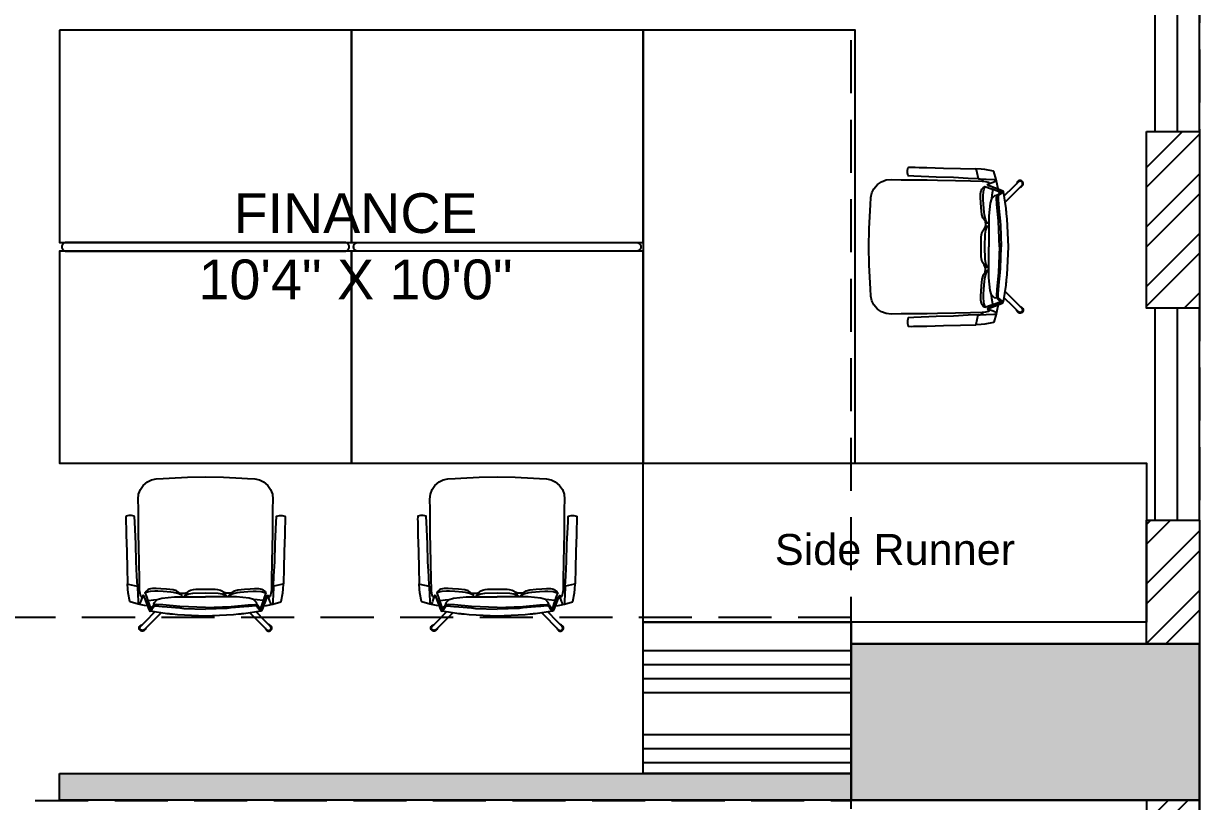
# Model space of a CAD drawing. Header units: inches. Extents: x -1805 to -919, y 1140 to 1766.
# Drawn here: x -1197.1 to -1064.1, y 1378.3 to 1466.4 of the extents above; entities that cross this region are included whole.
import ezdxf

# ---------------------------------------------------------------- set-up
doc = ezdxf.new("R2010")
doc.units = ezdxf.units.IN
doc.linetypes.add('( Hidden )', pattern=[0.375, 0.25, -0.125])
for name, color, linetype in [('.', 252, 'Continuous'), ('I- Beam', 1, '( Hidden )'), ('I- Furniture', 42, 'Continuous'), ('I- Glass', 4, 'Continuous'), ('I- Partitions', 42, 'Continuous'), ('I- Text', 251, 'Continuous'), ('I- WAll', 251, 'Continuous'), ('I- Window', 140, 'Continuous')]:
    doc.layers.add(name, color=color, linetype=linetype)
doc.layers.add('I- Column', color=1, linetype='Continuous', lineweight=30)
doc.styles.get("Standard").update_dxf_attribs({"font": 'arial.ttf'})
pattern_1 = [(45, (-977.828, 0), (-3.367596, 3.367596), []), (45, (-975.583, 0), (-3.367596, 3.367596), [])]

# ---------------------------------------------------------------- blocks, each defined once
blk = doc.blocks.new('Chair')
at = {"layer": 'I- Furniture', "elevation": 0}
for points in [[(-201.9512, 1576.528), (-201.9561, 1576.5301), (-201.9576, 1576.5357), (-201.9588, 1576.5404), (-201.9605, 1576.5522), (-201.9615, 1576.5927), (-201.9622, 1576.6436), (-201.9636, 1576.7063), (-201.9644, 1576.7415), (-201.9644, 1576.7836), (-201.9648, 1576.8317), (-201.966, 1576.8661), (-201.9641, 1576.8832), (-201.9581, 1576.8991), (-201.9484, 1576.9131), (-201.9337, 1576.9255), (-201.9193, 1576.9324), (-201.9034, 1576.9357), (-201.8789, 1576.9375), (-201.8584, 1576.9389), (-201.7957, 1576.9415), (-201.7334, 1576.9427), (-201.6711, 1576.9415), (-201.6084, 1576.9389), (-201.5879, 1576.9375), (-201.5633, 1576.9357), (-201.5475, 1576.9324), (-201.533, 1576.9255), (-201.5184, 1576.9131), (-201.5087, 1576.8991), (-201.5027, 1576.8832), (-201.5008, 1576.8661), (-201.502, 1576.8317), (-201.5024, 1576.7836), (-201.5024, 1576.7415), (-201.5032, 1576.7063), (-201.5046, 1576.6436), (-201.5053, 1576.5927), (-201.5062, 1576.5522), (-201.508, 1576.5404), (-201.5092, 1576.5357), (-201.5107, 1576.5301), (-201.5155, 1576.528)], [(-201.968, 1576.5651), (-201.9697, 1576.5999), (-201.9722, 1576.6508), (-201.9741, 1576.7105), (-201.9777, 1576.7878), (-201.9785, 1576.8055), (-201.9789, 1576.8074), (-201.9835, 1576.8086), (-201.9883, 1576.8095), (-201.9931, 1576.8097), (-201.9977, 1576.8095), (-202.0026, 1576.8085), (-202.0072, 1576.8075), (-202.0076, 1576.807), (-202.0078, 1576.8055), (-202.0078, 1576.8037), (-202.0079, 1576.7974), (-202.0078, 1576.7891), (-202.0077, 1576.7836), (-202.0073, 1576.7694), (-202.007, 1576.757), (-202.0067, 1576.7431), (-202.0049, 1576.6857), (-202.0037, 1576.6267), (-202.0024, 1576.5758), (-202.0022, 1576.5739), (-202.0018, 1576.5733), (-202.0013, 1576.5731)], [(-201.4987, 1576.5651), (-201.4971, 1576.5999), (-201.4946, 1576.6508), (-201.4927, 1576.7105), (-201.4891, 1576.7878), (-201.4883, 1576.8055), (-201.4879, 1576.8074), (-201.4832, 1576.8086), (-201.4784, 1576.8095), (-201.4737, 1576.8097), (-201.469, 1576.8095), (-201.4642, 1576.8085), (-201.4595, 1576.8075), (-201.4592, 1576.807), (-201.459, 1576.8055), (-201.4589, 1576.8037), (-201.4589, 1576.7974), (-201.4589, 1576.7891), (-201.459, 1576.7836), (-201.4595, 1576.7694), (-201.4598, 1576.757), (-201.4601, 1576.7431), (-201.4619, 1576.6857), (-201.4631, 1576.6267), (-201.4644, 1576.5758), (-201.4646, 1576.5739), (-201.465, 1576.5733), (-201.4654, 1576.5731)], [(-201.9332, 1576.4973), (-201.9434, 1576.4994), (-201.9491, 1576.5005), (-201.9656, 1576.5038), (-201.9937, 1576.5116), (-201.9947, 1576.5125), (-202.0005, 1576.543), (-202.0014, 1576.5557), (-202.0021, 1576.5733), (-202.0006, 1576.5728), (-201.9687, 1576.5657), (-201.968, 1576.5651), (-201.968, 1576.5603), (-201.9664, 1576.5544), (-201.9629, 1576.5491), (-201.9596, 1576.5469)], [(-201.5336, 1576.4973), (-201.5234, 1576.4994), (-201.5176, 1576.5005), (-201.5012, 1576.5038), (-201.4731, 1576.5116), (-201.472, 1576.5125), (-201.4662, 1576.543), (-201.4654, 1576.5557), (-201.4646, 1576.5733), (-201.4662, 1576.5728), (-201.498, 1576.5657), (-201.4987, 1576.5651), (-201.4988, 1576.5603), (-201.5004, 1576.5544), (-201.5039, 1576.5491), (-201.5072, 1576.5469)], [(-201.968, 1576.5598), (-201.967, 1576.5378), (-201.966, 1576.5122), (-201.9657, 1576.5065), (-201.9663, 1576.5053), (-201.9678, 1576.5047), (-201.9683, 1576.5047)], [(-201.96, 1576.5035), (-201.9572, 1576.5091), (-201.9551, 1576.5141), (-201.9523, 1576.5246), (-201.9484, 1576.5323), (-201.9466, 1576.532), (-201.9455, 1576.5302), (-201.9437, 1576.5246), (-201.9289, 1576.4852), (-201.9263, 1576.4801), (-201.9239, 1576.4792), (-201.9224, 1576.4805), (-201.9196, 1576.4832), (-201.9177, 1576.4862), (-201.9157, 1576.4894), (-201.9121, 1576.4956), (-201.9094, 1576.4968), (-201.903, 1576.4973), (-201.894, 1576.497), (-201.8834, 1576.496), (-201.866, 1576.4943), (-201.8223, 1576.4903), (-201.8086, 1576.4891), (-201.7335, 1576.4868)], [(-201.7336, 1576.4919), (-201.822, 1576.4955), (-201.8809, 1576.501), (-201.9028, 1576.5025), (-201.91, 1576.5017), (-201.9122, 1576.5007), (-201.9174, 1576.4918), (-201.9205, 1576.4871), (-201.9241, 1576.4846), (-201.9262, 1576.4851), (-201.9288, 1576.4904), (-201.943, 1576.5259), (-201.9478, 1576.5338), (-201.9499, 1576.5329), (-201.9519, 1576.5254)], [(-201.8147, 1576.5287), (-201.8148, 1576.5292), (-201.8154, 1576.5336), (-201.8155, 1576.5343), (-201.8204, 1576.5371), (-201.8253, 1576.5388), (-201.8286, 1576.5408), (-201.8433, 1576.544), (-201.8528, 1576.5454), (-201.8792, 1576.5474), (-201.8975, 1576.5484), (-201.908, 1576.5484), (-201.9248, 1576.5471), (-201.9298, 1576.5461), (-201.94, 1576.5432), (-201.9421, 1576.5424), (-201.9394, 1576.5363), (-201.9361, 1576.5267), (-201.9323, 1576.5154), (-201.9279, 1576.5029), (-201.9248, 1576.4936)], [(-201.8155, 1576.5343), (-201.8184, 1576.538), (-201.8252, 1576.5441), (-201.8338, 1576.5497), (-201.8454, 1576.5534), (-201.8675, 1576.5554), (-201.8874, 1576.5569), (-201.903, 1576.5581), (-201.9167, 1576.5581), (-201.9226, 1576.5568), (-201.9277, 1576.5551), (-201.9325, 1576.5529), (-201.9358, 1576.55), (-201.9388, 1576.5469), (-201.9408, 1576.5439), (-201.9414, 1576.5428)], [(-201.9111, 1576.504), (-201.9094, 1576.5096), (-201.8996, 1576.5194), (-201.8838, 1576.5246), (-201.8404, 1576.5286), (-201.8147, 1576.5287), (-201.8043, 1576.5293), (-201.7682, 1576.5293), (-201.7336, 1576.5293)], [(-201.8224, 1576.5415), (-201.8092, 1576.541)], [(-201.8092, 1576.541), (-201.8072, 1576.541), (-201.8031, 1576.542), (-201.796, 1576.5446)], [(-201.8051, 1576.5337), (-201.7957, 1576.5452), (-201.7918, 1576.5479), (-201.7847, 1576.5519), (-201.7747, 1576.5542), (-201.7671, 1576.5551), (-201.7623, 1576.5554), (-201.7334, 1576.5554), (-201.7044, 1576.5554), (-201.6996, 1576.5551), (-201.6921, 1576.5542), (-201.6821, 1576.5519), (-201.675, 1576.5479), (-201.6711, 1576.5452), (-201.6617, 1576.5337)], [(-201.8044, 1576.5293), (-201.8051, 1576.5337), (-201.7904, 1576.5394), (-201.7765, 1576.5414), (-201.7334, 1576.5427), (-201.6902, 1576.5414), (-201.6764, 1576.5394), (-201.6617, 1576.5337), (-201.6623, 1576.5293)], [(-201.7332, 1576.4919), (-201.6448, 1576.4955), (-201.5859, 1576.501), (-201.564, 1576.5025), (-201.5568, 1576.5017), (-201.5545, 1576.5007), (-201.5494, 1576.4918), (-201.5462, 1576.4871), (-201.5427, 1576.4846), (-201.5406, 1576.4851), (-201.538, 1576.4904), (-201.5238, 1576.5259), (-201.519, 1576.5338), (-201.5169, 1576.5329), (-201.5149, 1576.5254)], [(-201.5068, 1576.5035), (-201.5096, 1576.5091), (-201.5117, 1576.5141), (-201.5145, 1576.5246), (-201.5184, 1576.5323), (-201.5202, 1576.532), (-201.5212, 1576.5302), (-201.5231, 1576.5246), (-201.5378, 1576.4852), (-201.5405, 1576.4801), (-201.5428, 1576.4792), (-201.5444, 1576.4805), (-201.5472, 1576.4832), (-201.5491, 1576.4862), (-201.5511, 1576.4894), (-201.5546, 1576.4956), (-201.5574, 1576.4968), (-201.5638, 1576.4973), (-201.5727, 1576.497), (-201.5834, 1576.496), (-201.6008, 1576.4943), (-201.6445, 1576.4903), (-201.6582, 1576.4891), (-201.7332, 1576.4868)], [(-201.5557, 1576.504), (-201.5574, 1576.5096), (-201.5672, 1576.5194), (-201.583, 1576.5246), (-201.6264, 1576.5286), (-201.6521, 1576.5287), (-201.6625, 1576.5293), (-201.6986, 1576.5293), (-201.7332, 1576.5293)], [(-201.6575, 1576.541), (-201.6596, 1576.541), (-201.6637, 1576.542), (-201.6708, 1576.5446)], [(-201.6444, 1576.5415), (-201.6576, 1576.541)], [(-201.6521, 1576.5287), (-201.652, 1576.5292), (-201.6514, 1576.5336), (-201.6513, 1576.5343), (-201.6463, 1576.5371), (-201.6415, 1576.5388), (-201.6382, 1576.5408), (-201.6235, 1576.544), (-201.6139, 1576.5454), (-201.5876, 1576.5474), (-201.5693, 1576.5484), (-201.5588, 1576.5484), (-201.542, 1576.5471), (-201.537, 1576.5461), (-201.5268, 1576.5432), (-201.5247, 1576.5424), (-201.5274, 1576.5363), (-201.5306, 1576.5267), (-201.5344, 1576.5154), (-201.5389, 1576.5029), (-201.542, 1576.4936)], [(-201.6513, 1576.5343), (-201.6484, 1576.538), (-201.6416, 1576.5441), (-201.633, 1576.5497), (-201.6214, 1576.5534), (-201.5992, 1576.5554), (-201.5794, 1576.5569), (-201.5638, 1576.5581), (-201.5501, 1576.5581), (-201.5442, 1576.5568), (-201.539, 1576.5551), (-201.5342, 1576.5529), (-201.531, 1576.55), (-201.5279, 1576.5469), (-201.5259, 1576.5439), (-201.5254, 1576.5428)], [(-201.4988, 1576.5598), (-201.4998, 1576.5378), (-201.5008, 1576.5122), (-201.501, 1576.5065), (-201.5005, 1576.5053), (-201.499, 1576.5047), (-201.4985, 1576.5047)], [(-201.9311, 1576.5156), (-201.9118, 1576.5185), (-201.8996, 1576.5194)], [(-201.9137, 1576.4982), (-201.9209, 1576.4915), (-201.9219, 1576.491), (-201.9227, 1576.4907), (-201.924, 1576.4916), (-201.9248, 1576.4934)], [(-201.5357, 1576.5156), (-201.555, 1576.5185), (-201.5672, 1576.5194)], [(-201.5487, 1576.4942), (-201.5458, 1576.4915), (-201.5449, 1576.491), (-201.5441, 1576.4907), (-201.5428, 1576.4916), (-201.542, 1576.4934)], [(-201.8867, 1576.4737), (-201.9453, 1576.4152), (-201.9484, 1576.4132), (-201.9502, 1576.4126), (-201.9528, 1576.4127), (-201.9547, 1576.4133), (-201.9573, 1576.4151), (-201.959, 1576.4173), (-201.9599, 1576.4197), (-201.9596, 1576.422), (-201.9592, 1576.4246), (-201.9577, 1576.4267), (-201.9392, 1576.4454), (-201.9085, 1576.4769)], [(-201.5429, 1576.4792), (-201.6013, 1576.4706), (-201.6077, 1576.4699), (-201.6118, 1576.4695), (-201.6196, 1576.4686), (-201.637, 1576.4667), (-201.6853, 1576.4642), (-201.7334, 1576.4626), (-201.7815, 1576.4642), (-201.8298, 1576.4667), (-201.8472, 1576.4686), (-201.855, 1576.4695), (-201.8591, 1576.4699), (-201.8655, 1576.4706), (-201.9238, 1576.4792)], [(-201.58, 1576.4737), (-201.5215, 1576.4152), (-201.5184, 1576.4132), (-201.5166, 1576.4126), (-201.514, 1576.4127), (-201.5121, 1576.4133), (-201.5094, 1576.4151), (-201.5078, 1576.4173), (-201.5068, 1576.4197), (-201.5072, 1576.422), (-201.5076, 1576.4246), (-201.5091, 1576.4267), (-201.5275, 1576.4454), (-201.5583, 1576.4769)], [(-201.938, 1576.4223), (-201.9393, 1576.4204), (-201.9417, 1576.4162), (-201.9435, 1576.4134), (-201.9463, 1576.4113), (-201.9496, 1576.4103), (-201.953, 1576.4102), (-201.9563, 1576.4113), (-201.9591, 1576.4133), (-201.9611, 1576.416), (-201.9622, 1576.4194), (-201.9619, 1576.4231), (-201.961, 1576.4261), (-201.959, 1576.4289), (-201.9555, 1576.4309), (-201.9507, 1576.4339)], [(-201.5288, 1576.4223), (-201.5274, 1576.4204), (-201.525, 1576.4162), (-201.5233, 1576.4134), (-201.5205, 1576.4113), (-201.5172, 1576.4103), (-201.5138, 1576.4102), (-201.5105, 1576.4113), (-201.5077, 1576.4133), (-201.5057, 1576.416), (-201.5046, 1576.4194), (-201.5049, 1576.4231), (-201.5057, 1576.4261), (-201.5078, 1576.4289), (-201.5113, 1576.4309), (-201.5161, 1576.4339)]]:
    blk.add_lwpolyline(points, dxfattribs=at)

msp = doc.modelspace()

# ---------------------------------------------------------------- hatches: boundary and pattern name
at = {"layer": '.', "transparency": 33554687}
h = msp.add_hatch(dxfattribs=at)
h.set_pattern_fill('ANSI34', color=42, scale=0.5, angle=135)
h.paths.add_polyline_path([(-1127.039, 1398.601), (-1103.514, 1398.601), (-1103.514, 1381.479), (-1127.039, 1381.479)])
at = {"layer": '.', "transparency": 33554495}
h = msp.add_hatch(color=42, dxfattribs=at)
h.dxf.hatch_style = 1
h.paths.add_polyline_path([(-1193.039, 1381.479), (-1103.514, 1381.479), (-1103.514, 1378.479), (-1193.039, 1378.479)])
at = {"true_color": 0x636466, "transparency": 33554687}
h = msp.add_hatch(dxfattribs=at)
h.set_pattern_fill('ANSI32', color=251, scale=0.5)
h.set_pattern_definition(pattern_1)
h.paths.add_polyline_path([(-1070.099, 1454.16), (-1064.099, 1454.16), (-1064.099, 1434.16), (-1070.099, 1434.16)])
h = msp.add_hatch(dxfattribs=at)
h.set_pattern_fill('ANSI32', color=251, scale=0.5)
h.set_pattern_definition(pattern_1)
h.paths.add_polyline_path([(-1070.099, 1410.16), (-1064.099, 1410.16), (-1064.099, 1396.16), (-1070.099, 1396.16)])
h = msp.add_hatch(dxfattribs=at)
h.set_pattern_fill('ANSI32', color=251, scale=0.5)
h.set_pattern_definition(pattern_1)
h.paths.add_polyline_path([(-1070.099, 1364.479), (-1064.099, 1364.479), (-1064.099, 1378.479), (-1070.099, 1378.479)])
at = {"layer": 'I- Furniture', "true_color": 0x939598, "transparency": 33554687}
h = msp.add_hatch(color=252, dxfattribs=at)
h.dxf.hatch_style = 1
h.paths.add_polyline_path([(-1103.514, 1396.16), (-1064.099, 1396.16), (-1064.099, 1378.479), (-1103.514, 1378.479)])

# ---------------------------------------------------------------- linework, layer by layer
at = {"layer": 'I- Beam', "ltscale": 24, "elevation": 0}
for points in [[(-1103.514, 1697.432), (-1064.099, 1697.432), (-1064.099, 1188.487), (-1103.514, 1188.487)], [(-1103.514, 1399.13), (-1717.81, 1399.119), (-1717.81, 1378.415), (-1103.514, 1378.426)]]:
    msp.add_lwpolyline(points, close=True, dxfattribs=at)
at = {"layer": 'I- Column', "elevation": 0}
msp.add_lwpolyline([(-1103.514, 1396.16), (-1064.099, 1396.16), (-1064.099, 1378.479), (-1103.514, 1378.479)], close=True, dxfattribs=at)
at = {"layer": 'I- Furniture', "elevation": 0}
for points in [[(-1193.039, 1465.601), (-1193.039, 1441.601), (-1160.039, 1441.601), (-1160.039, 1465.601)], [(-1160.039, 1465.601), (-1160.039, 1441.601), (-1127.039, 1441.601), (-1127.039, 1465.601)], [(-1103.039, 1416.601), (-1103.039, 1465.601), (-1127.039, 1465.601), (-1127.039, 1416.601)], [(-1160.039, 1416.601), (-1160.039, 1440.601), (-1193.039, 1440.601), (-1193.039, 1416.601)], [(-1127.039, 1416.601), (-1127.039, 1440.601), (-1160.039, 1440.601), (-1160.039, 1416.601)], [(-1127.039, 1416.601), (-1070.099, 1416.601), (-1070.099, 1398.601), (-1127.039, 1398.601)], [(-1127.039, 1398.601), (-1103.514, 1398.601), (-1103.514, 1381.479), (-1127.039, 1381.479)]]:
    msp.add_lwpolyline(points, close=True, dxfattribs=at)
at = {"layer": 'I- Glass', "elevation": 0}
for points in [[(-1160.289, 1441.101), (-1160.289, 1441.101, 0.4142136), (-1160.789, 1441.601), (-1192.289, 1441.601, 0.4142136), (-1192.789, 1441.101), (-1192.789, 1441.101, 0.4142136), (-1192.289, 1440.601), (-1160.789, 1440.601, 0.4142136)], [(-1159.789, 1441.101), (-1159.789, 1441.101, -0.4142136), (-1159.289, 1441.601), (-1127.789, 1441.601, -0.4142136), (-1127.289, 1441.101), (-1127.289, 1441.101, -0.4142136), (-1127.789, 1440.601), (-1159.289, 1440.601, -0.4142136)]]:
    msp.add_lwpolyline(points, format="xyb", close=True, dxfattribs=at)
at = {"layer": 'I- Partitions', "color": 146, "true_color": 0x105689, "elevation": 0}
msp.add_lwpolyline([(-1193.039, 1381.479), (-1103.514, 1381.479), (-1103.514, 1378.479), (-1193.039, 1378.479)], close=True, dxfattribs=at)
at = {"layer": 'I- WAll', "elevation": 0}
for points in [[(-1070.099, 1454.16), (-1064.099, 1454.16), (-1064.099, 1434.16), (-1070.099, 1434.16)], [(-1070.099, 1410.16), (-1064.099, 1410.16), (-1064.099, 1396.16), (-1070.099, 1396.16)], [(-1070.099, 1364.479), (-1064.099, 1364.479), (-1064.099, 1378.479), (-1070.099, 1378.479)]]:
    msp.add_lwpolyline(points, close=True, dxfattribs=at)
at = {"layer": 'I- Window', "ltscale": 5, "transparency": 33554687}
for p, q in [((-1069.099, 1454.16, 0), (-1069.099, 1697.432, 0)), ((-1064.099, 1454.16, 0), (-1064.099, 1697.432, 0)), ((-1069.099, 1410.16, 0), (-1069.099, 1434.16, 0)), ((-1064.099, 1410.16, 0), (-1064.099, 1434.16, 0))]:
    msp.add_line(p, q, dxfattribs=at)
at = {"layer": 'I- Window', "color": 254, "linetype": 'Continuous', "ltscale": 5, "transparency": 33554687}
for p, q in [((-1066.599, 1454.16, 0), (-1066.599, 1697.432, 0)), ((-1066.599, 1410.16, 0), (-1066.599, 1434.16, 0))]:
    msp.add_line(p, q, dxfattribs=at)

# ---------------------------------------------------------------- block references
at = {"layer": 'I- Furniture', "xscale": 32.78954261174279, "yscale": 32.78954261174279, "zscale": 32.78954261174279, "rotation": 89.99999999999999}
msp.add_blockref('Chair', (50605.735, 8055.844, 0), dxfattribs=at)
at = {"layer": 'I- Furniture', "xscale": 32.78954261174279, "yscale": 32.78954261174279, "zscale": 32.78954261174279}
for p in [(5438.204, -50292.174, 0), (5471.204, -50292.174, 0)]:
    msp.add_blockref('Chair', p, dxfattribs=at)

# ---------------------------------------------------------------- texts
at = {"layer": 'I- Text', "attachment_point": 1}
for s, width, heights, insert, char_height in [('\\pxqc;FINANCE\\P10\'4" X 10\'0"', 71.48649, [-12.172], (-1195.306, 1447.162, 0), 4.5), ('\\pxqc;Side Runner', 43.71835, [-3.619], (-1120.406, 1408.597, 0), 3.5)]:
    msp.add_mtext_dynamic_manual_height_columns(s, width=width, gutter_width=12.5, heights=heights, dxfattribs=dict(at, insert=insert, char_height=char_height))

doc.saveas('drawing.dxf')
